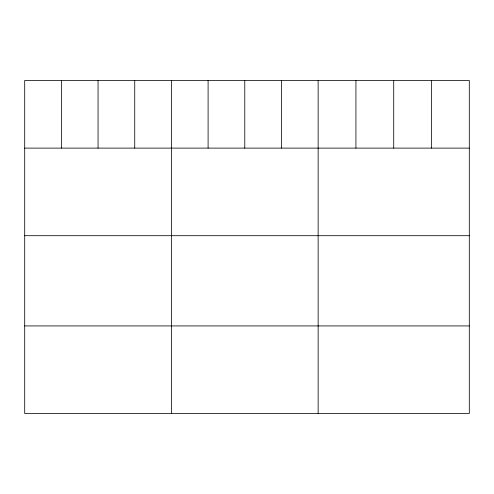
<?xml version="1.0" encoding="UTF-8"?>
<svg xmlns="http://www.w3.org/2000/svg" width="494" height="494" viewBox="0 0 494 494"><rect width="100%" height="100%" fill="white"/><g stroke="black" fill="none" stroke-linecap="round" stroke-linejoin="round"><path stroke-width="0.74" d="M469.3 148.114L469.3 413.515L24.7 413.515L24.7 80.485L469.3 80.485L469.3 148.114L24.7 148.114M24.7 235.7L469.3 235.7M24.7 325.929L469.3 325.929M431.509 80.485L431.509 148.114M393.718 80.485L393.718 148.114M355.927 80.485L355.927 148.114M318.136 80.485L318.136 413.515M281.457 80.485L281.457 148.114M244.777 80.485L244.777 148.114M208.098 80.485L208.098 148.114M171.418 80.485L171.418 413.515M134.739 80.485L134.739 148.114M98.059 80.485L98.059 148.114M61.38 80.485L61.38 148.114"/></g></svg>
